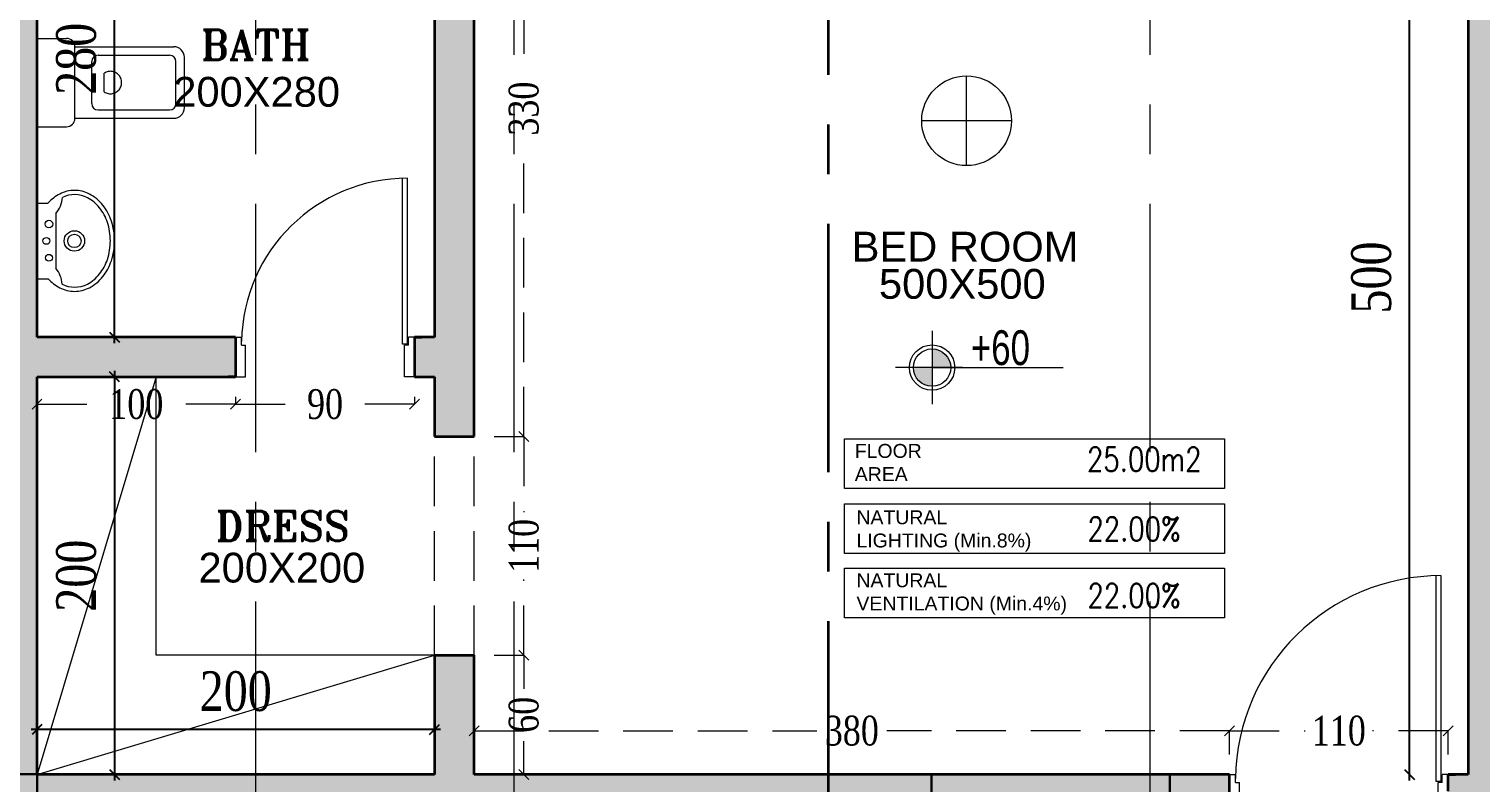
# Model space of a CAD drawing. Header units: inches. Extents: x -114 to 635, y -137 to 57.
# Drawn here: x 34.04 to 41.34, y 25.94 to 29.73 of the extents above; entities that cross this region are included whole.
import ezdxf
from ezdxf.enums import TextEntityAlignment as Align

# ---------------------------------------------------------------- set-up
doc = ezdxf.new("R2010")
doc.units = ezdxf.units.IN
doc.header["$MEASUREMENT"] = 0
doc.header["$PDMODE"] = 98
for name, pattern in [('( Hidden )', [0.375, 0.25, -0.125]), ('CENTER', [2, 1.25, -0.25, 0.25, -0.25]), ('CENTERX2', [4, 2.5, -0.5, 0.5, -0.5]), ('DASHED2', [0.375, 0.25, -0.125]), ('HIDDEN', [0.375, 0.25, -0.125]), ('VILLA AXIS$0$CENTER', [2, 1.25, -0.25, 0.25, -0.25])]:
    doc.linetypes.add(name, pattern=pattern)
doc.layers.get('0').update_dxf_attribs({"lineweight": 5})
doc.layers.get('Defpoints').update_dxf_attribs({"lineweight": 5})
for name, color, linetype, lineweight in [('A-SECTION LINE', 230, 'Continuous', 35), ('ARCHES', 1, 'HIDDEN', 5), ('COLUMNS HATCH', 1, 'Continuous', 5), ('DETAILS DIMENSION', 15, 'Continuous', 5), ('DOOR', 1, 'Continuous', 5), ('E-AX', 9, '( Hidden )', 0), ('E-C', 6, 'Continuous', 5), ('FIXTURE', 5, 'Continuous', 5), ('FURNITURE', 1, 'Continuous', 0), ('GENERAL TEXT', 4, 'Continuous', 5), ('HATCH', 15, 'Continuous', 0), ('LEVEL SYMBOL', 8, 'Continuous', 5), ('PROPOSED COLUMNS', 6, 'Continuous', 30), ('ROOM INFORMATION', 7, 'Continuous', 5), ('ROOMS DIMENSION', 3, 'Continuous', 5), ('TEXT ROOM INFORMATION', 1, 'Continuous', 5), ('WALL PROPOSED', 7, 'Continuous', 30)]:
    doc.layers.add(name, color=color, linetype=linetype, lineweight=lineweight)
doc.layers.add('ALARM', color=7, linetype='Continuous', lineweight=5, true_color=0xff0f0f)
doc.layers.add('AXIES', color=7, linetype='CENTER', lineweight=0, true_color=0x949596)
doc.styles.add('002-F.FLOOR PLAN$0$xref plans$0$ATTRIBUTE', font='BKANT.TTF')
doc.styles.add('ROMANS-TITLE', font='ROMANS.shx', dxfattribs={"width": 0.8})
doc.styles.add('ST', font='times.ttf', dxfattribs={"width": 0.8})
doc.styles.get("Standard").update_dxf_attribs({"font": 'arial.ttf'})
doc.styles.add('style4', font='times.ttf', dxfattribs={"width": 0.8})
doc.dimstyles.new('DIM100-2', dxfattribs={"dimtxt": 0.2, "dimasz": 0.05, "dimexe": 0.1, "dimexo": 0.1, "dimgap": 0.09, "dimtad": 1, "dimdec": 0, "dimlfac": 100, "dimzin": 0, "dimdsep": 46, "dimtxsty": 'style4', "dimblk1": 'OBLIQUE', "dimblk2": 'OBLIQUE', "dimsah": 1, "dimcen": 0.09, "dimdle": 0.03, "dimse1": 1, "dimse2": 1, "dimclrd": 256, "dimclrt": 256, "dimadec": 0, "dimazin": 0, "dimtfac": 1, "dimtdec": 0, "dimtix": 1, "dimtmove": 2, "dimatfit": 3, "dimldrblk": 'OBLIQUE', "dimfxl": 1, "dimtolj": 1, "dimtzin": 0, "dimarcsym": 0})
doc.dimstyles.new('RASH PLAN', dxfattribs={"dimtxt": 0.15, "dimasz": 0.05, "dimexe": 0, "dimexo": 0.1, "dimgap": 0.05, "dimtad": 0, "dimdec": 0, "dimlfac": 100, "dimzin": 0, "dimdsep": 46, "dimtxsty": 'ST', "dimblk": 'OBLIQUE', "dimcen": 0.09, "dimclrd": 200, "dimclre": 6, "dimclrt": 1, "dimadec": 0, "dimazin": 0, "dimtfac": 1, "dimtdec": 0, "dimtmove": 1, "dimatfit": 3, "dimldrblk": 'OBLIQUE', "dimfxl": 0, "dimtolj": 1, "dimtzin": 0, "dimlwd": -1, "dimlwe": -1, "dimarcsym": 0})

# ---------------------------------------------------------------- blocks, each defined once
blk = doc.blocks.new('_Oblique')
at = {"color": 0, "lineweight": -2}
blk.add_line((-0.5, -0.5), (0.5, 0.5), dxfattribs=at)
blk = doc.blocks.new('*D234')
at = {"layer": 'Defpoints', "color": 0, "transparency": 16777216}
for p in [(34.0791, 27.98), (35.0783, 27.98), (34.0791, 27.8426)]:
    blk.add_point(p, dxfattribs=at)
at = {"layer": 'DETAILS DIMENSION', "color": 6, "transparency": 16777216}
for p, q in [((34.0791, 27.88), (34.0791, 27.8426)), ((35.0783, 27.88), (35.0783, 27.8426))]:
    blk.add_line(p, q, dxfattribs=at)
at = {"layer": 'DETAILS DIMENSION', "color": 200, "linetype": 'DASHED2', "transparency": 16777216}
for p, q in [((34.0791, 27.8426), (34.4094, 27.8426)), ((35.0783, 27.8426), (34.7481, 27.8426))]:
    blk.add_line(p, q, dxfattribs=at)
at = {"layer": 'DETAILS DIMENSION', "color": 200, "transparency": 16777216, "xscale": 0.05, "yscale": 0.05, "zscale": 0.05, "rotation": 180}
blk.add_blockref('_Oblique', (34.0791, 27.8426), dxfattribs=at)
at = {"layer": 'DETAILS DIMENSION', "color": 200, "transparency": 16777216, "xscale": 0.05, "yscale": 0.05, "zscale": 0.05}
blk.add_blockref('_Oblique', (35.0783, 27.8426), dxfattribs=at)
at = {"layer": 'DETAILS DIMENSION', "color": 1, "transparency": 16777216, "insert": (34.5787, 27.8426), "char_height": 0.15, "attachment_point": 5, "style": 'ST'}
blk.add_mtext('\\A1;100', dxfattribs=at)
blk = doc.blocks.new('*D235')
at = {"layer": 'Defpoints', "color": 0, "transparency": 16777216}
for p in [(35.0783, 27.98), (35.9783, 27.98), (35.9783, 27.8426)]:
    blk.add_point(p, dxfattribs=at)
at = {"layer": 'DETAILS DIMENSION', "color": 6, "transparency": 16777216}
for p, q in [((35.0783, 27.88), (35.0783, 27.8426)), ((35.9783, 27.88), (35.9783, 27.8426))]:
    blk.add_line(p, q, dxfattribs=at)
at = {"layer": 'DETAILS DIMENSION', "color": 200, "linetype": 'DASHED2', "transparency": 16777216}
for p, q in [((35.0783, 27.8426), (35.3964, 27.8426)), ((35.9783, 27.8426), (35.6602, 27.8426))]:
    blk.add_line(p, q, dxfattribs=at)
at = {"layer": 'DETAILS DIMENSION', "color": 200, "transparency": 16777216, "xscale": 0.05, "yscale": 0.05, "zscale": 0.05, "rotation": 180}
blk.add_blockref('_Oblique', (35.0783, 27.8426), dxfattribs=at)
at = {"layer": 'DETAILS DIMENSION', "color": 200, "transparency": 16777216, "xscale": 0.05, "yscale": 0.05, "zscale": 0.05}
blk.add_blockref('_Oblique', (35.9783, 27.8426), dxfattribs=at)
at = {"layer": 'DETAILS DIMENSION', "color": 1, "transparency": 16777216, "insert": (35.5283, 27.8426), "char_height": 0.15, "attachment_point": 5, "style": 'ST'}
blk.add_mtext('\\A1;90', dxfattribs=at)
blk = doc.blocks.new('*D236')
at = {"layer": 'Defpoints', "color": 0, "transparency": 16777216}
for p in [(36.2787, 30.9805), (36.5282, 30.9805), (36.2787, 27.6797)]:
    blk.add_point(p, dxfattribs=at)
at = {"layer": 'DETAILS DIMENSION', "color": 6, "transparency": 16777216}
for p, q in [((36.3787, 30.9805), (36.5282, 30.9805)), ((36.3787, 27.6797), (36.5282, 27.6797))]:
    blk.add_line(p, q, dxfattribs=at)
at = {"layer": 'DETAILS DIMENSION', "color": 200, "linetype": 'DASHED2', "transparency": 16777216}
for p, q in [((36.5282, 30.9805), (36.5282, 29.5062)), ((36.5282, 27.6797), (36.5282, 29.1539))]:
    blk.add_line(p, q, dxfattribs=at)
at = {"layer": 'DETAILS DIMENSION', "color": 200, "transparency": 16777216, "xscale": 0.05, "yscale": 0.05, "zscale": 0.05}
for p, rotation in [((36.5282, 30.9805), 90), ((36.5282, 27.6797), 270)]:
    blk.add_blockref('_Oblique', p, dxfattribs=dict(at, rotation=rotation))
at = {"layer": 'DETAILS DIMENSION', "color": 1, "transparency": 16777216, "insert": (36.5282, 29.3301), "char_height": 0.15, "attachment_point": 5, "rotation": 90, "style": 'ST'}
blk.add_mtext('\\A1;330', dxfattribs=at)
blk = doc.blocks.new('*D237')
at = {"layer": 'Defpoints', "color": 0, "transparency": 16777216}
for p in [(36.2787, 27.6797), (36.2787, 26.5797), (36.5282, 26.5797)]:
    blk.add_point(p, dxfattribs=at)
at = {"layer": 'DETAILS DIMENSION', "color": 6, "transparency": 16777216}
for p, q in [((36.3787, 27.6797), (36.5282, 27.6797)), ((36.3787, 26.5797), (36.5282, 26.5797))]:
    blk.add_line(p, q, dxfattribs=at)
at = {"layer": 'DETAILS DIMENSION', "color": 200, "linetype": 'DASHED2', "transparency": 16777216}
for p, q in [((36.5282, 27.6797), (36.5282, 27.299)), ((36.5282, 26.5797), (36.5282, 26.9603))]:
    blk.add_line(p, q, dxfattribs=at)
at = {"layer": 'DETAILS DIMENSION', "color": 200, "transparency": 16777216, "xscale": 0.05, "yscale": 0.05, "zscale": 0.05}
for p, rotation in [((36.5282, 27.6797), 90), ((36.5282, 26.5797), 270)]:
    blk.add_blockref('_Oblique', p, dxfattribs=dict(at, rotation=rotation))
at = {"layer": 'DETAILS DIMENSION', "color": 1, "transparency": 16777216, "insert": (36.5282, 27.1297), "char_height": 0.15, "attachment_point": 5, "rotation": 90, "style": 'ST'}
blk.add_mtext('\\A1;110', dxfattribs=at)
blk = doc.blocks.new('*D238')
at = {"layer": 'Defpoints', "color": 0, "transparency": 16777216}
for p in [(36.2787, 26.5797), (36.2787, 25.9801), (36.5282, 25.9801)]:
    blk.add_point(p, dxfattribs=at)
at = {"layer": 'DETAILS DIMENSION', "color": 6, "transparency": 16777216}
for p, q in [((36.3787, 26.5797), (36.5282, 26.5797)), ((36.3787, 25.9801), (36.5282, 25.9801))]:
    blk.add_line(p, q, dxfattribs=at)
at = {"layer": 'DETAILS DIMENSION', "color": 200, "linetype": 'DASHED2', "transparency": 16777216}
for p, q in [((36.5282, 26.5797), (36.5282, 26.4115)), ((36.5282, 25.9801), (36.5282, 26.1482))]:
    blk.add_line(p, q, dxfattribs=at)
at = {"layer": 'DETAILS DIMENSION', "color": 200, "transparency": 16777216, "xscale": 0.05, "yscale": 0.05, "zscale": 0.05}
for p, rotation in [((36.5282, 26.5797), 90), ((36.5282, 25.9801), 270)]:
    blk.add_blockref('_Oblique', p, dxfattribs=dict(at, rotation=rotation))
at = {"layer": 'DETAILS DIMENSION', "color": 1, "transparency": 16777216, "insert": (36.5282, 26.2799), "char_height": 0.15, "attachment_point": 5, "rotation": 90, "style": 'ST'}
blk.add_mtext('\\A1;60', dxfattribs=at)
blk = doc.blocks.new('*D274')
at = {"layer": 'Defpoints', "color": 0, "transparency": 16777216}
for p in [(34.0791, 30.9813), (34.4687, 30.9813), (34.0791, 28.18)]:
    blk.add_point(p, dxfattribs=at)
at = {"layer": 'ROOMS DIMENSION', "linetype": 'Continuous', "lineweight": -2, "transparency": 16777216}
blk.add_line((34.4687, 28.15), (34.4687, 31.0113), dxfattribs=at)
at = {"layer": 'ROOMS DIMENSION', "lineweight": -2, "transparency": 16777216, "xscale": 0.05, "yscale": 0.05, "zscale": 0.05}
for p, rotation in [((34.4687, 30.9813), 90), ((34.4687, 28.18), 270)]:
    blk.add_blockref('_Oblique', p, dxfattribs=dict(at, rotation=rotation))
at = {"layer": 'ROOMS DIMENSION', "transparency": 16777216, "insert": (34.2769, 29.5807), "char_height": 0.2, "attachment_point": 5, "rotation": 90, "style": 'style4'}
blk.add_mtext('\\A1;280', dxfattribs=at)
blk = doc.blocks.new('*D275')
at = {"layer": 'Defpoints', "color": 0, "transparency": 16777216}
for p in [(34.0791, 27.98), (34.0791, 25.9801), (34.4687, 25.9801)]:
    blk.add_point(p, dxfattribs=at)
at = {"layer": 'ROOMS DIMENSION', "linetype": 'Continuous', "lineweight": -2, "transparency": 16777216}
blk.add_line((34.4687, 28.01), (34.4687, 25.9501), dxfattribs=at)
at = {"layer": 'ROOMS DIMENSION', "lineweight": -2, "transparency": 16777216, "xscale": 0.05, "yscale": 0.05, "zscale": 0.05}
for p, rotation in [((34.4687, 27.98), 90), ((34.4687, 25.9801), 270)]:
    blk.add_blockref('_Oblique', p, dxfattribs=dict(at, rotation=rotation))
at = {"layer": 'ROOMS DIMENSION', "transparency": 16777216, "insert": (34.2769, 26.9801), "char_height": 0.2, "attachment_point": 5, "rotation": 90, "style": 'style4'}
blk.add_mtext('\\A1;200', dxfattribs=at)
blk = doc.blocks.new('*D276')
at = {"layer": 'Defpoints', "color": 0, "transparency": 16777216}
for p in [(34.0791, 26.2059), (34.0791, 25.9801), (36.0787, 25.9801)]:
    blk.add_point(p, dxfattribs=at)
at = {"layer": 'ROOMS DIMENSION', "linetype": 'Continuous', "lineweight": -2, "transparency": 16777216}
blk.add_line((36.1087, 26.2059), (34.0491, 26.2059), dxfattribs=at)
at = {"layer": 'ROOMS DIMENSION', "lineweight": -2, "transparency": 16777216, "xscale": 0.05, "yscale": 0.05, "zscale": 0.05, "rotation": 180}
blk.add_blockref('_Oblique', (34.0791, 26.2059), dxfattribs=at)
at = {"layer": 'ROOMS DIMENSION', "lineweight": -2, "transparency": 16777216, "xscale": 0.05, "yscale": 0.05, "zscale": 0.05}
blk.add_blockref('_Oblique', (36.0787, 26.2059), dxfattribs=at)
at = {"layer": 'ROOMS DIMENSION', "transparency": 16777216, "insert": (35.0789, 26.3976), "char_height": 0.2, "attachment_point": 5, "style": 'style4'}
blk.add_mtext('\\A1;200', dxfattribs=at)
blk = doc.blocks.new('*D277')
at = {"layer": 'Defpoints', "color": 0, "transparency": 16777216}
for p in [(40.9842, 30.9805), (41.2786, 30.9805), (41.2786, 25.9801)]:
    blk.add_point(p, dxfattribs=at)
at = {"layer": 'ROOMS DIMENSION', "linetype": 'Continuous', "lineweight": -2, "transparency": 16777216}
blk.add_line((40.9842, 25.9501), (40.9842, 31.0105), dxfattribs=at)
at = {"layer": 'ROOMS DIMENSION', "lineweight": -2, "transparency": 16777216, "xscale": 0.05, "yscale": 0.05, "zscale": 0.05}
for p, rotation in [((40.9842, 30.9805), 90), ((40.9842, 25.9801), 270)]:
    blk.add_blockref('_Oblique', p, dxfattribs=dict(at, rotation=rotation))
at = {"layer": 'ROOMS DIMENSION', "transparency": 16777216, "insert": (40.7925, 28.4803), "char_height": 0.2, "attachment_point": 5, "rotation": 90, "style": 'style4'}
blk.add_mtext('\\A1;500', dxfattribs=at)
blk = doc.blocks.new('*D341')
at = {"layer": 'Defpoints', "color": 0, "transparency": 16777216}
for p in [(40.0784, 26.1994), (36.2787, 25.9801), (40.0784, 25.9801)]:
    blk.add_point(p, dxfattribs=at)
at = {"layer": 'DETAILS DIMENSION', "color": 6, "transparency": 16777216}
for p, q in [((36.2787, 26.0801), (36.2787, 26.1994)), ((40.0784, 26.0801), (40.0784, 26.1994))]:
    blk.add_line(p, q, dxfattribs=at)
at = {"layer": 'DETAILS DIMENSION', "color": 200, "linetype": 'DASHED2', "transparency": 16777216}
for p, q in [((36.2787, 26.1994), (38.0024, 26.1994)), ((40.0784, 26.1994), (38.3547, 26.1994))]:
    blk.add_line(p, q, dxfattribs=at)
at = {"layer": 'DETAILS DIMENSION', "color": 200, "transparency": 16777216, "xscale": 0.05, "yscale": 0.05, "zscale": 0.05, "rotation": 180}
blk.add_blockref('_Oblique', (36.2787, 26.1994), dxfattribs=at)
at = {"layer": 'DETAILS DIMENSION', "color": 200, "transparency": 16777216, "xscale": 0.05, "yscale": 0.05, "zscale": 0.05}
blk.add_blockref('_Oblique', (40.0784, 26.1994), dxfattribs=at)
at = {"layer": 'DETAILS DIMENSION', "color": 1, "transparency": 16777216, "insert": (38.1785, 26.1994), "char_height": 0.15, "attachment_point": 5, "style": 'ST'}
blk.add_mtext('\\A1;380', dxfattribs=at)
blk = doc.blocks.new('*D342')
at = {"layer": 'Defpoints', "color": 0, "transparency": 16777216}
for p in [(41.1784, 26.1994), (40.0784, 25.9801), (41.1784, 25.9801)]:
    blk.add_point(p, dxfattribs=at)
at = {"layer": 'DETAILS DIMENSION', "color": 6, "transparency": 16777216}
for p, q in [((40.0784, 26.0801), (40.0784, 26.1994)), ((41.1784, 26.0801), (41.1784, 26.1994))]:
    blk.add_line(p, q, dxfattribs=at)
at = {"layer": 'DETAILS DIMENSION', "color": 200, "linetype": 'DASHED2', "transparency": 16777216}
for p, q in [((40.0784, 26.1994), (40.4591, 26.1994)), ((41.1784, 26.1994), (40.7978, 26.1994))]:
    blk.add_line(p, q, dxfattribs=at)
at = {"layer": 'DETAILS DIMENSION', "color": 200, "transparency": 16777216, "xscale": 0.05, "yscale": 0.05, "zscale": 0.05, "rotation": 180}
blk.add_blockref('_Oblique', (40.0784, 26.1994), dxfattribs=at)
at = {"layer": 'DETAILS DIMENSION', "color": 200, "transparency": 16777216, "xscale": 0.05, "yscale": 0.05, "zscale": 0.05}
blk.add_blockref('_Oblique', (41.1784, 26.1994), dxfattribs=at)
at = {"layer": 'DETAILS DIMENSION', "color": 1, "transparency": 16777216, "insert": (40.6284, 26.1994), "char_height": 0.15, "attachment_point": 5, "style": 'ST'}
blk.add_mtext('\\A1;110', dxfattribs=at)
blk = doc.blocks.new('002-F.FLOOR PLAN$0$xref plans$0$LVL-PL')
h = blk.add_hatch(color=256)
h.paths.add_polyline_path([(0, 0.1233), (0, 0), (0.1233, 0, 0.414214)])
h.paths.add_polyline_path([(0, 0), (-0.1233, 0, 0.414214), (0, -0.1233)])
for p, q in [((0, 0.2424), (0, -0.2424)), ((0.2, 0), (-0.2424, 0)), ((0, 0), (0.8648, 0))]:
    blk.add_line(p, q)
for radius in [0.15, 0.1233]:
    blk.add_circle((0, 0), radius)
at = {"style": '002-F.FLOOR PLAN$0$xref plans$0$ATTRIBUTE', "width": 0.75, "flags": 12}
for tag, p in [('LEVEL', (0.517, 0.1508)), ('POSITION', (0.517, -0.1541))]:
    blk.add_attdef(tag, text='', height=0.2, dxfattribs=at).set_placement(p, align=Align.MIDDLE)
blk = doc.blocks.new('A$Cee9972fe')
at = {"layer": 'ALARM', "lineweight": 0}
for p, q in [((-0.1835, -0.0942), (-0.1835, 0.3575)), ((0.0423, 0.1316), (-0.4093, 0.1316))]:
    blk.add_line(p, q, dxfattribs=at)
blk.add_circle((-0.1835, 0.1316), 0.2258, dxfattribs=at)
blk = doc.blocks.new('*U1152')
for p, q in [((-1600, 101.4), (-1550, 101.4)), ((-1550, 101.4), (-1550, -58.6)), ((-750, 101.4), (-750, -58.6)), ((-700, 101.4), (-750, 101.4)), ((-1570, -58.6), (-1550, -58.6)), ((-1570, -58.6), (-1570, -98.6)), ((-1565, -63.6), (-1565, -898.6)), ((-1565, -63.6), (-1540, -63.6)), ((-1540, -63.6), (-1540, -896.8)), ((-730, -58.6), (-750, -58.6)), ((-730, -58.6), (-730, -98.6)), ((-1600, -98.6), (-1570, -98.6)), ((-700, -98.6), (-730, -98.6))]:
    blk.add_line(p, q)
blk.add_arc((-1565.1, -63.4), 835.2, 270.00586, 358.95662)
blk = doc.blocks.new('*U1151')
for p, q in [((1640, 63.6), (1640, 1096.8)), ((1665, 63.6), (1665, 1098.6)), ((600, 98.6), (630, 98.6)), ((630, 58.6), (630, 98.6)), ((1670, 58.6), (1670, 98.6)), ((1700, 98.6), (1670, 98.6)), ((630, 58.6), (650, 58.6)), ((650, -101.4), (650, 58.6)), ((1665, 63.6), (1640, 63.6)), ((1650, -101.4), (1650, 58.6)), ((1670, 58.6), (1650, 58.6)), ((600, -101.4), (650, -101.4)), ((1700, -101.4), (1650, -101.4))]:
    blk.add_line(p, q)
blk.add_arc((1665.1, 63.5), 1035.2, 90.00381, 179.16045)
blk = doc.blocks.new('*U940')
for p, q in [((-210, 0), (-210, -140)), ((-210, 0), (210, 0)), ((210, 0), (210, -140)), ((-170, -180), (-170, -650)), ((-170, -180), (170, -180)), ((170, -180), (170, -650)), ((-100, -260), (100, -260)), ((-130, -290), (-130, -630)), ((-43.9, -318.5), (43.9, -318.5)), ((130, -290), (130, -630)), ((-100, -660), (100, -660)), ((-120, -700), (120, -700))]:
    blk.add_line(p, q)
for centre, radius, start, end in [((-170, -140), 40, 180, 270), ((170, -140), 40, 270, 0), ((-100, -290), 30, 90, 180), ((100, -290), 30, 0, 90), ((-1.1, -348.8), 52.4, 157.28775, 180), ((-0.6, -349), 53, 144.88576, 157.28775), ((0.6, -349), 53, 22.71225, 35.11424), ((1.1, -348.8), 52.4, 360, 22.71225), ((-1.1, -348.8), 52.4, 180, 202.71225), ((-0.6, -348.5), 53, 202.71225, 225.29905), ((-0.2, -348.2), 53.5, 225.29905, 247.71068), ((0, -347.7), 54, 247.71068, 270), ((0, -347.7), 54, 270, 292.28932), ((0.2, -348.2), 53.5, 292.28932, 314.70095), ((0.6, -348.5), 53, 314.70095, 337.28775), ((1.1, -348.8), 52.4, 337.28775, 0), ((-120, -650), 50, 180, 270), ((-100, -630), 30, 180, 270), ((100, -630), 30, 270, 0), ((120, -650), 50, 270, 0)]:
    blk.add_arc(centre, radius, start, end)
blk = doc.blocks.new('*U939')
for p, q in [((179.7, 0), (-179.7, 0)), ((-179.7, 0), (-179.7, -52.8)), ((179.7, 0), (179.7, -52.2)), ((129.7, -89.2), (-129.7, -89.2))]:
    blk.add_line(p, q)
for centre, radius in [((-79.9, -56.8), 16.1), ((0, -44.4), 16), ((79.9, -56.8), 18.1), ((0, -177.5), 48.5), ((0, -177.5), 31.8)]:
    blk.add_circle(centre, radius)
for centre, radius, start, end in [((-45.4, -200.7), 199.8, 132.24136, 152.38066), ((46, -200.7), 199.8, 27.61934, 48.01729), ((-87.9, -178.4), 151.7, 152.38066, 180), ((-87.9, -178.4), 131.7, 153.10137, 207.61934), ((-208.7, 0), 118.9, 271.59096, 311.38391), ((214, 5.3), 126.4, 228.39835, 266.85131), ((88.6, -178.4), 131.7, 332.38066, 25.9024), ((88.6, -178.4), 151.7, 0, 27.61934), ((-87.9, -178.4), 151.7, 180, 207.61934), ((88.6, -178.4), 151.7, 332.38066, 0), ((-45.4, -156.1), 199.8, 207.61934, 231.63251), ((-45.4, -156.1), 179.8, 207.61934, 231.63251), ((46, -156.1), 179.8, 308.36749, 332.38066), ((46, -156.1), 199.8, 308.36749, 332.38066), ((-17.7, -121.2), 244.3, 231.63251, 251.8447), ((-17.7, -121.2), 224.3, 231.63251, 251.8447), ((0.3, -66.2), 282.2, 251.8447, 270), ((0.3, -66.2), 282.2, 270, 288.1553), ((18.4, -121.2), 224.3, 288.1553, 308.36749), ((18.4, -121.2), 244.3, 288.1553, 308.36749), ((0.3, -66.2), 302.2, 251.8447, 270), ((0.3, -66.2), 302.2, 270, 288.1553)]:
    blk.add_arc(centre, radius, start, end)
blk = doc.blocks.new('DASLASDLASLDASLASDLASLQWELQWELQWELQWELQ')
at = {"layer": 'AXIES', "linetype": 'CENTERX2', "ltscale": 0.5}
for p, q in [((35.1783, -578.2063), (35.1783, -610.1736)), ((36.4786, -578.2063), (36.4786, -610.1736)), ((39.6784, -578.2063), (39.6784, -610.1736))]:
    blk.add_line(p, q, dxfattribs=at)
blk = doc.blocks.new('QWEQWLDASLLDLQLEQWLDASLELQWLQELQWLE')
at = {"layer": 'COLUMNS HATCH', "ltscale": 300}
for points in [[(936.6907, -47.1196), (936.6907, -47.3196), (935.6907, -47.3196), (935.6907, -47.1196)], [(942.3904, -47.12), (942.3904, -47.32), (941.1904, -47.32), (941.1904, -47.12)]]:
    blk.add_hatch(color=256, dxfattribs=at).paths.add_polyline_path(points)
at = {"layer": 'PROPOSED COLUMNS'}
for points in [[(936.6907, -47.1196), (936.6907, -47.3196), (935.6907, -47.3196), (935.6907, -47.1196)], [(942.3904, -47.12), (942.3904, -47.32), (941.1904, -47.32), (941.1904, -47.12)]]:
    blk.add_lwpolyline(points, close=True, dxfattribs=at)
blk = doc.blocks.new('Room Info')
at = {"layer": 'TEXT ROOM INFORMATION', "ltscale": 5}
for tag, p in [('FLR_AREA', (17, 833.5)), ('NAT_LIGHT', (19, 482.5)), ('NAT_VENT', (19, 147.5))]:
    blk.add_attdef(tag, p, '', height=180, dxfattribs=at)

msp = doc.modelspace()

# ---------------------------------------------------------------- hatches: boundary and pattern name
at = {"layer": 'HATCH', "true_color": 0x939598}
h = msp.add_hatch(color=252, dxfattribs=at)
h.dxf.hatch_style = 1
h.paths.add_polyline_path([(34.6793, 31.1805), (33.029, 31.1805), (33.029, 30.9805), (33.8791, 30.9805), (33.8791, 25.9801), (31.3796, 25.9801), (31.3796, 26.5797), (31.1796, 26.5797), (31.1796, 25.9801), (26.9785, 25.9805), (26.9785, 25.7805), (27.0786, 25.7801), (27.0786, 25.5811), (27.1936, 25.5811), (27.2786, 25.5811), (27.2786, 25.7801), (33.0786, 25.7801), (33.0786, 23.9796), (32.8786, 23.9796), (32.8786, 23.7796), (33.2786, 23.7796), (33.2786, 23.9796), (33.2786, 25.7801), (36.0784, 25.7801), (36.0784, 24.9796), (36.1634, 24.9796), (36.2784, 24.9796), (36.2784, 25.7801), (38.5789, 25.7801), (38.5789, 23.9796), (36.2784, 23.9796), (36.2784, 24.0796), (36.1634, 24.0796), (36.0784, 24.0796), (36.0784, 23.9796), (36.0784, 23.7796), (39.479, 23.7796), (39.479, 23.9796), (38.7789, 23.9796), (38.7789, 25.7801), (40.0784, 25.7801), (40.0784, 25.9801), (36.2787, 25.9801), (36.2787, 26.5797), (36.0787, 26.5797), (36.0787, 25.9801), (34.0791, 25.9801), (34.0791, 27.98), (35.0783, 27.98), (35.0783, 28.065), (35.0783, 28.18), (34.0791, 28.18), (34.0791, 30.9805), (34.6793, 30.9805)])
h = msp.add_hatch(color=252, dxfattribs=at)
h.dxf.hatch_style = 1
h.paths.add_polyline_path([(36.2787, 30.9805), (37.529, 30.9805), (37.529, 31.1805), (35.4785, 31.1805), (35.4785, 30.9805), (36.0787, 30.9805), (36.0787, 28.18), (35.9783, 28.18), (35.9783, 28.065), (35.9783, 27.98), (36.0787, 27.98), (36.0787, 27.6797), (36.2787, 27.6797)])
h = msp.add_hatch(color=252, dxfattribs=at)
h.dxf.hatch_style = 1
h.paths.add_polyline_path([(47.1785, 31.1805), (40.0282, 31.1805), (40.0282, 30.9805), (41.2786, 30.9805), (41.2786, 25.9801), (41.1784, 25.9801), (41.1784, 25.8951), (41.1784, 25.7801), (41.2786, 25.7801), (41.2786, 25.1795), (41.4786, 25.1795), (41.4786, 28.7794), (42.1786, 28.7794), (42.1786, 28.9794), (41.4786, 28.9794), (41.4786, 30.9805), (43.9788, 30.9805), (43.9788, 29.9822), (44.0638, 29.9822), (44.1788, 29.9822), (44.1788, 30.9805), (46.9785, 30.9805), (46.9785, 30.3796), (47.1785, 30.3796), (47.1785, 30.9805)])

# ---------------------------------------------------------------- linework, layer by layer
at = {"layer": 'A-SECTION LINE', "linetype": 'VILLA AXIS$0$CENTER'}
msp.add_lwpolyline([(38.0616, 5.5005), (38.0616, 32.8481)], dxfattribs=at)
at = {"layer": 'ARCHES'}
for p, q in [((36.0787, 26.5797), (36.0787, 27.6797)), ((36.2787, 26.5797), (36.2787, 27.6797))]:
    msp.add_line(p, q, dxfattribs=at)
at = {"layer": 'FURNITURE', "flags": 128}
for points in [[(34.6791, 27.98), (34.0791, 25.9801), (36.0787, 26.5797)], [(34.6791, 26.5801), (34.6791, 27.98)], [(36.0787, 26.5801), (34.6791, 26.5801)]]:
    msp.add_lwpolyline(points, dxfattribs=at)
at = {"layer": 'ROOM INFORMATION', "ltscale": 5}
for points in [[(38.1407, 27.6679), (40.0541, 27.6679), (40.0541, 27.4179), (38.1407, 27.4179)], [(38.1407, 27.3414), (40.0541, 27.3414), (40.0541, 27.0914), (38.1407, 27.0914)], [(38.1407, 27.0174), (40.0541, 27.0174), (40.0541, 26.7674), (38.1407, 26.7674)]]:
    msp.add_lwpolyline(points, close=True, dxfattribs=at)
at = {"layer": 'WALL PROPOSED', "linetype": 'Continuous', "lineweight": 35}
for p, q in [((35.0783, 28.18), (35.0413, 28.18)), ((35.0783, 28.18), (35.0783, 28.065)), ((35.9783, 28.18), (36.0153, 28.18)), ((35.9783, 28.18), (35.9783, 28.065)), ((35.0783, 28.065), (35.0783, 27.98)), ((35.9783, 28.065), (35.9783, 27.98)), ((35.0783, 27.98), (35.0413, 27.98)), ((35.9783, 27.98), (36.0153, 27.98)), ((36.0787, 27.6797), (36.2787, 27.6797)), ((36.0787, 27.6797), (36.2787, 27.6797)), ((36.0787, 26.5797), (36.2787, 26.5797)), ((36.0787, 26.5797), (36.2787, 26.5797)), ((40.0784, 25.7801), (40.0784, 25.9801)), ((41.1784, 25.9801), (41.2154, 25.9801)), ((41.1784, 25.8951), (41.1784, 25.9801))]:
    msp.add_line(p, q, dxfattribs=at)
at = {"layer": 'WALL PROPOSED', "linetype": 'Continuous', "lineweight": 35, "flags": 128}
for points in [[(34.0791, 28.18), (34.0791, 30.9805)], [(36.0787, 30.9805), (36.0787, 28.18)], [(36.2787, 27.6797), (36.2787, 30.9805)], [(41.2786, 30.9805), (41.2786, 25.9801)], [(35.0783, 28.18), (34.0791, 28.18)], [(36.0787, 28.18), (35.9783, 28.18)], [(34.0791, 25.9801), (34.0791, 27.98)], [(34.0791, 27.98), (35.0783, 27.98)], [(35.9783, 27.98), (36.0787, 27.98)], [(36.0787, 27.98), (36.0787, 27.6797)], [(36.0787, 26.5797), (36.0787, 25.9801)], [(36.2787, 25.9801), (36.2787, 26.5797)], [(36.0787, 25.9801), (34.0791, 25.9801)], [(40.0784, 25.9801), (36.2787, 25.9801)], [(41.2786, 25.9801), (41.1784, 25.9801)]]:
    msp.add_lwpolyline(points, dxfattribs=at)

# ---------------------------------------------------------------- block references
at = {"layer": 'ALARM'}
msp.add_blockref('A$Cee9972fe', (38.9394, 29.1375), dxfattribs=at)
at = {"layer": 'DOOR', "xscale": 0.001, "yscale": 0.001, "zscale": 0.001, "rotation": 180}
msp.add_blockref('*U1152', (34.3783, 28.0814), dxfattribs=at)
at = {"layer": 'DOOR', "xscale": 0.001, "yscale": 0.001, "zscale": 0.001}
msp.add_blockref('*U1151', (39.4784, 25.8815), dxfattribs=at)
at = {"layer": 'E-AX'}
msp.add_blockref('DASLASDLASLDASLASDLASLQWELQWELQWELQWELQ', (0, 613.0572), dxfattribs=at)
at = {"layer": 'E-C', "linetype": 'ByBlock'}
msp.add_blockref('QWEQWLDASLLDLQLEQWLDASLELQWLQELQWLE', (-902.6116, 73.1001), dxfattribs=at)
at = {"layer": 'FIXTURE', "xscale": 0.001058821838199947, "yscale": 0.001058821838199947, "zscale": 0.001058821838199947}
for name, p, rotation in [('*U940', (34.0791, 29.4613), 90.00000000000001), ('*U939', (34.0791, 28.6643), 89.99999999999999)]:
    msp.add_blockref(name, p, dxfattribs=dict(at, rotation=rotation))
at = {"layer": 'LEVEL SYMBOL', "linetype": 'Continuous', "lineweight": 0}
ref = msp.add_blockref('002-F.FLOOR PLAN$0$xref plans$0$LVL-PL', (38.5821, 28.0271), dxfattribs=dict(at, xscale=0.7620000000000069, yscale=0.7620000000000069, zscale=0.7620000000000069))
ref.add_attrib('LEVEL', '+60', dxfattribs={"layer": '0', "lineweight": 5, "height": 0.175, "rotation": 360, "style": '002-F.FLOOR PLAN$0$xref plans$0$ATTRIBUTE', "width": 0.75}).set_placement((38.926, 28.1274), align=Align.MIDDLE)
at = {"layer": 'TEXT ROOM INFORMATION'}
ref = msp.add_blockref('Room Info', (39.3447, 26.7924), dxfattribs=dict(at, xscale=0.001, yscale=0.001, zscale=0.001))
ref.add_attrib('FLR_AREA', '25.00m2', dxfattribs={"ltscale": 5, "height": 0.12, "style": 'ROMANS-TITLE', "width": 0.8}).set_placement((39.3617, 27.6259), align=Align.TOP_LEFT)
ref.add_attrib('NAT_LIGHT', '22.00%', dxfattribs={"ltscale": 5, "height": 0.12, "style": 'ROMANS-TITLE', "width": 0.8}).set_placement((39.3637, 27.2749), align=Align.TOP_LEFT)
ref.add_attrib('NAT_VENT', '22.00%', dxfattribs={"ltscale": 5, "height": 0.12, "style": 'ROMANS-TITLE', "width": 0.8}).set_placement((39.3637, 26.9399), align=Align.TOP_LEFT)

# ---------------------------------------------------------------- texts
at = {"layer": 'GENERAL TEXT'}
for s, p in [('200X280', (34.7646, 29.3398)), ('500X500', (38.3148, 28.3735)), ('200X200', (34.8915, 26.9455))]:
    msp.add_text(s, height=0.15, dxfattribs=at).set_placement(p)
at = {"layer": 'GENERAL TEXT', "char_height": 0.15, "attachment_point": 2}
for s, insert in [('\\A1;{\\pqc;\\fRomanT|b0|i0|c178|p0;\\W1.000000;BATH}', (35.1795, 29.7263)), ('\\A1;\\pxqc;BED ROOM', (38.748, 28.7106)), ('\\A1;{\\pqc;\\fRomanT|b0|i0|c178|p0;\\W1.000000;DRESS }', (35.3146, 27.3048))]:
    msp.add_mtext(s, dxfattribs=dict(at, insert=insert))
at = {"layer": 'ROOM INFORMATION', "ltscale": 5, "char_height": 0.07, "attachment_point": 1}
for s, insert in [('{\\C7;FLOOR\\PAREA}', (38.1932, 27.6429)), ('{\\C7;NATURAL\\PLIGHTING (Min.8%)}', (38.2017, 27.3089)), ('{\\C7;NATURAL\\PVENTILATION (Min.4%)}', (38.2017, 26.9919))]:
    msp.add_mtext_dynamic_manual_height_columns(s, width=1.51509, gutter_width=0.9, heights=[0], dxfattribs=dict(at, insert=insert))

# ---------------------------------------------------------------- dimensions: what is measured, and where the dimension line sits
at = {"layer": 'DETAILS DIMENSION'}
for base, p1, p2, picture, middle in [((36.5282, 30.9805), (36.2787, 27.6797), (36.2787, 30.9805), '*D236', (36.5282, 29.3301)), ((36.5282, 26.5797), (36.2787, 27.6797), (36.2787, 26.5797), '*D237', (36.5282, 27.1297)), ((36.5282, 25.9801), (36.2787, 26.5797), (36.2787, 25.9801), '*D238', (36.5282, 26.2799))]:
    dim = msp.add_linear_dim(base=base, p1=p1, p2=p2, angle=90, dimstyle='RASH PLAN', dxfattribs=at)
    dim.commit()
    dim.dimension.update_dxf_attribs({"geometry": picture, "text_midpoint": middle})
for base, p1, p2, picture, middle in [((34.0791, 27.8426), (35.0783, 27.98), (34.0791, 27.98), '*D234', (34.5787, 27.8426)), ((35.9783, 27.8426), (35.0783, 27.98), (35.9783, 27.98), '*D235', (35.5283, 27.8426)), ((40.0784, 26.1994), (36.2787, 25.9801), (40.0784, 25.9801), '*D341', (38.1785, 26.1994)), ((41.1784, 26.1994), (40.0784, 25.9801), (41.1784, 25.9801), '*D342', (40.6284, 26.1994))]:
    dim = msp.add_linear_dim(base=base, p1=p1, p2=p2, dimstyle='RASH PLAN', dxfattribs=at)
    dim.commit()
    dim.dimension.update_dxf_attribs({"geometry": picture, "text_midpoint": middle})
at = {"layer": 'ROOMS DIMENSION'}
for base, p1, p2, picture, middle in [((34.4687, 30.9813), (34.0791, 28.18), (34.0791, 30.9813), '*D274', (34.2769, 29.5807)), ((40.9842, 30.9805), (41.2786, 25.9801), (41.2786, 30.9805), '*D277', (40.7925, 28.4803)), ((34.4687, 25.9801), (34.0791, 27.98), (34.0791, 25.9801), '*D275', (34.2769, 26.9801))]:
    dim = msp.add_linear_dim(base=base, p1=p1, p2=p2, angle=90, dimstyle='DIM100-2', dxfattribs=at)
    dim.commit()
    dim.dimension.update_dxf_attribs({"geometry": picture, "text_midpoint": middle})
dim = msp.add_linear_dim(base=(34.0791, 26.2059), p1=(36.0787, 25.9801), p2=(34.0791, 25.9801), dimstyle='DIM100-2', dxfattribs=at)
dim.commit()
dim.dimension.update_dxf_attribs({"geometry": '*D276', "text_midpoint": (35.0789, 26.3976)})

doc.saveas('drawing.dxf')
